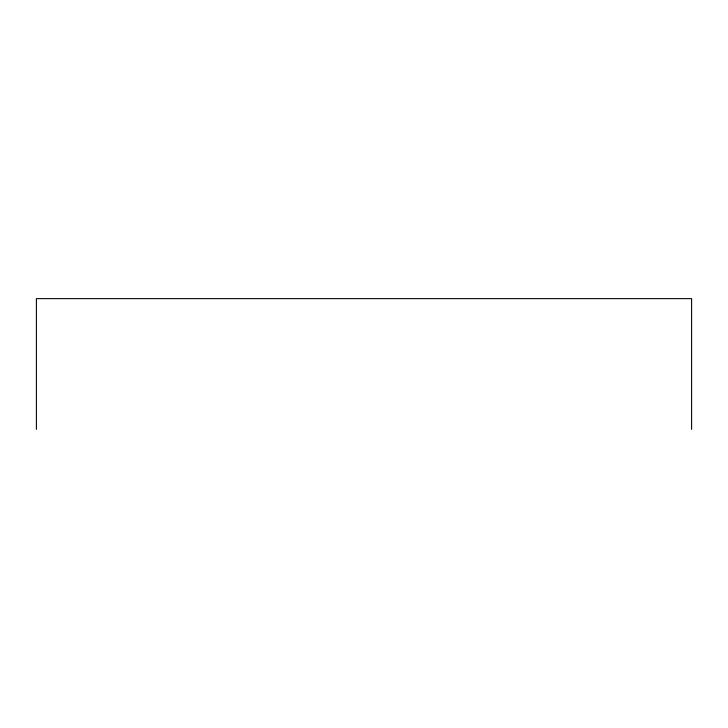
<?xml version="1.0" encoding="UTF-8"?>
<svg xmlns="http://www.w3.org/2000/svg" width="728" height="728" viewBox="0 0 728 728"><rect width="100%" height="100%" fill="white"/><g stroke="black" fill="none" stroke-linecap="round" stroke-linejoin="round"><path stroke-width="1.09" d="M691.6 429.365L691.6 298.635L36.4 298.635L36.4 429.365"/></g></svg>
